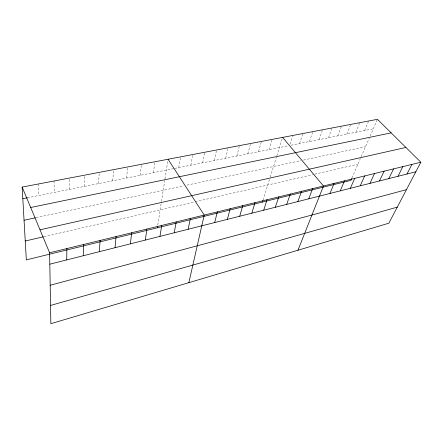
<?xml version="1.0" encoding="UTF-8"?>
<svg xmlns="http://www.w3.org/2000/svg" width="443" height="443" viewBox="0 0 443 443"><rect width="100%" height="100%" fill="white"/><g stroke="black" fill="none" stroke-linecap="round" stroke-linejoin="round"><path stroke-width="0.33" stroke-dasharray="2.21 1.66" d="M69.313 189.427L69.473 178.053M84.115 186.475L84.524 175.184M98.59 183.59L99.238 172.377M112.743 180.766L113.618 169.636M126.587 178.008L127.684 166.95M140.132 175.306L141.439 164.325M153.394 172.659L154.895 161.761M157.769 225.083L161.147 203.464M161.457 201.51L164.768 180.329M164.979 178.961L167.958 159.923M178.706 167.615L180.578 156.861M190.8 165.206L192.838 154.524M202.65 162.841L204.854 152.231M214.268 160.527L216.627 149.983M225.659 158.256L228.167 147.785M236.828 156.025L239.48 145.625M247.787 153.843L250.577 143.51M258.54 151.7L261.459 141.433M269.089 149.596L272.135 139.395M263.004 200.125L269.615 178.972M270.191 177.122L276.432 157.154M276.836 155.87L282.213 138.665M290.015 144.246L292.884 135.442M299.579 143.515L302.973 133.515M309.38 141.561L312.88 131.626M318.999 139.645L322.604 129.771M328.451 137.762L332.15 127.949M337.738 135.907L341.531 126.161M346.858 134.091L350.745 124.405M355.823 132.302L359.794 122.678M364.639 130.547L368.687 120.978M351.952 177.931L360.414 158.472M361.172 156.717L369.362 137.873M370.154 136.062L377.43 119.311M44.012 236.678L194.532 201.93M195.186 201.775L312.769 174.631M314.718 174.182L357.916 164.209M36.049 217.663L183.718 185.855M186.99 185.152L300.897 160.615M303.488 160.061L365.53 146.694M27.444 197.772L174.165 168.523M174.813 168.39L288.249 145.775M290.935 145.243L373.299 128.819M38.297 184L38.679 195.535M54.068 180.993L54.173 192.445"/><path stroke-width="0.66" d="M66.743 259.914L66.871 248.573M83.251 255.744L83.688 244.47M99.348 251.679L100.085 240.471M115.053 247.715L116.072 236.573M130.38 243.849L131.665 232.769M145.343 240.067L146.882 229.059M157.343 227.802L157.553 226.439M159.951 236.379L161.728 225.437M174.215 232.78L176.225 221.904M188.153 229.258L190.385 218.449M188.862 282.662L204.212 215.076L168.063 159.247M214.7 222.558L217.336 211.876M227.348 219.363L230.166 208.747M239.724 216.239L242.72 205.685M251.84 213.183L255.002 202.689M262.4 202.069L262.804 200.773M263.701 210.187L267.018 199.76M275.313 207.252L278.791 196.886M286.693 204.384L290.309 194.078M297.834 201.565L301.594 191.326M308.76 198.807L312.647 188.629M297.978 250.217L323.479 185.988L282.606 137.402M329.957 193.458L334.094 183.396M340.241 190.861L344.499 180.86M351.687 178.546L350.884 180.395L26.325 259.891L22.15 187.079L377.43 119.311L420.85 162.238L388.843 223.206L50.862 323.689L49.61 252.781L22.15 187.079M350.335 188.314L354.699 178.374M360.231 185.816L364.7 175.932M369.938 183.363L374.507 173.54M379.463 180.96L384.131 171.197M388.816 178.595L393.567 168.894M397.991 176.281L402.831 166.634M407.001 174.005L411.924 164.414M50.541 305.437L397.288 207.119M50.186 285.259L406.458 189.654M49.815 264.189L415.844 171.773M49.61 252.781L420.85 162.238M25.245 241.009L43.353 236.828M40.008 229.806L405.899 147.458M24.055 220.249L35.379 217.806M30.689 207.501L391.147 132.878M22.814 198.697L27.444 197.772"/></g></svg>
